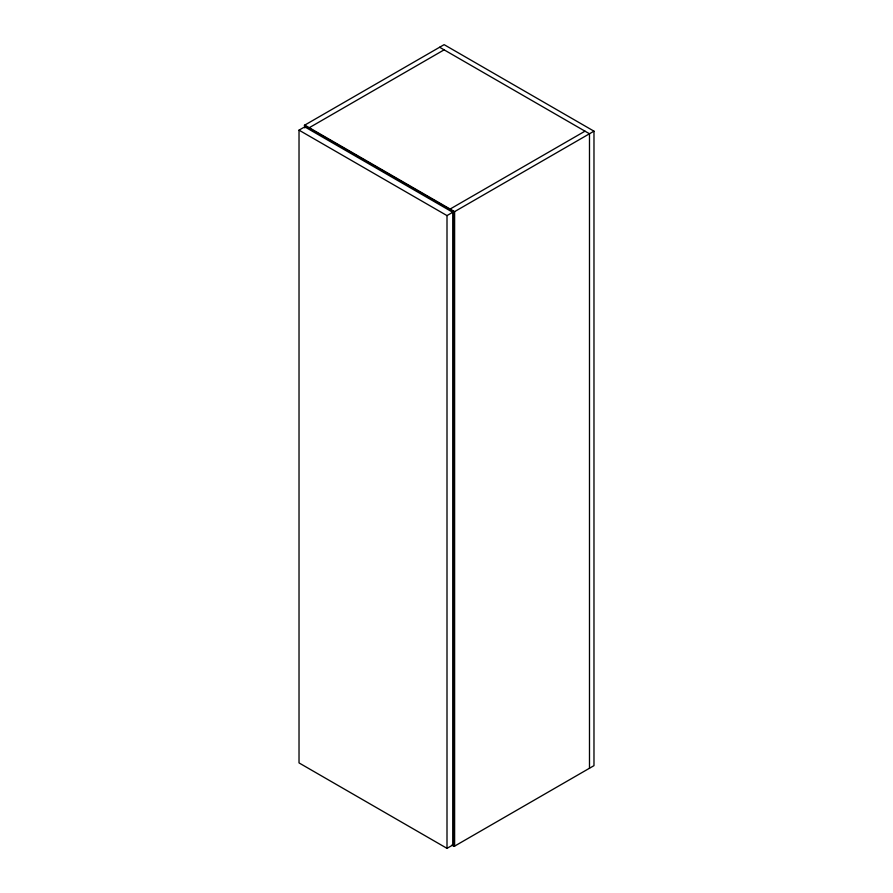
<?xml version="1.0" encoding="UTF-8"?>
<svg xmlns="http://www.w3.org/2000/svg" width="893" height="893" viewBox="0 0 893 893"><rect width="100%" height="100%" fill="white"/><g stroke="black" fill="none" stroke-linecap="round" stroke-linejoin="round"><path stroke-width="1.34" d="M299.021 130.155L304.759 126.839L452.74 212.277L452.74 845.035L447.002 848.35L299.021 762.912L299.021 130.155L447.002 215.593L452.74 212.277M308.755 128L444.122 49.841M449.625 209.33L584.993 131.171M593.979 131.171L444.122 44.65L304.256 125.4L454.113 211.92L593.979 131.171L593.979 765.647L454.113 846.408L451.869 845.102M439.635 47.251L589.492 133.76L589.492 768.248M454.615 846.117L454.615 211.63L304.759 125.109L304.759 127.9M454.113 211.92L454.113 846.408M447.002 215.593L447.002 848.35"/></g></svg>
